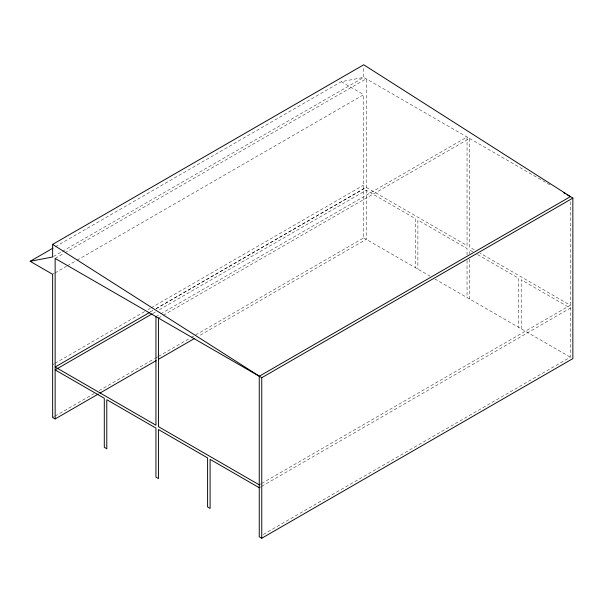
<?xml version="1.0" encoding="UTF-8"?>
<svg xmlns="http://www.w3.org/2000/svg" width="603" height="603" viewBox="0 0 603 603"><rect width="100%" height="100%" fill="white"/><g stroke="black" fill="none" stroke-linecap="round" stroke-linejoin="round"><path stroke-width="0.45" stroke-dasharray="3.02 2.26" d="M55.393 246.733L341.245 81.699L363.737 77.372L550.026 184.925M53.456 256.509L61.596 251.805M62.41 251.338L363.737 77.372L363.737 66.571M55.137 258.423L64.099 253.252M64.913 252.778L366.232 78.812L366.232 239.331L198.47 336.188M52.642 274.29L54.27 273.347M55.084 272.88L66.481 266.3M67.295 265.825L76.257 260.654M77.071 260.187L363.737 94.679L363.737 237.891L194.339 335.69M52.642 364.687L54.27 363.745M55.084 363.27L144.667 311.555M147.923 309.671L150.366 308.261M151.18 307.794L363.737 185.076M150.366 311.917L152.808 310.507L150.418 311.992M156.064 308.63L363.737 188.731M156.124 308.706L366.232 187.397L467.046 245.594L467.046 137.017L160.835 313.801M152.861 313.47L156.124 311.585M159.38 309.708L366.232 190.284L415.392 218.663L415.392 267.709M155.943 316.62L160.021 314.269M158.446 318.067L162.516 315.716M163.33 315.248L469.541 138.456L469.541 247.042L475.232 250.328M52.642 417.502L54.27 416.56M55.084 416.085L94.174 393.518M99.058 390.699L154.436 358.725M155.25 358.257L157.692 356.848M158.506 356.373L190.269 338.042M191.083 337.567L193.525 336.157M259.252 484.85L260.88 483.915M261.702 483.44L570.348 305.239L480.109 253.139M259.252 487.737L260.88 486.794M261.702 486.327L570.348 308.125L521.196 279.747L521.196 328.801M263.33 534.439L570.348 357.18L570.348 201.342M341.245 81.699L363.737 94.679M472.767 251.79L469.541 249.928L469.541 253.629M477.599 254.579L518.701 278.307L518.701 327.354M363.737 237.891L429.977 276.136M434.808 278.925L571.599 357.903M469.541 259.184L469.541 298.975M467.046 254.963L467.046 248.481L417.887 220.103L417.887 269.157M467.046 260.511L467.046 297.535"/><path stroke-width="0.9" d="M98.297 394.023L55.137 418.942L52.642 417.502L52.642 274.29L30.15 261.31L52.642 256.976L52.642 244.381L363.737 64.77L572.85 198.101L572.85 358.619L261.755 538.23L259.252 536.791L259.252 376.264L570.348 196.661L567.099 194.784M30.15 261.31L52.951 248.142M149.604 312.467L55.137 367.008L155.943 425.205L155.943 316.62M152.046 313.937L55.137 369.888L104.296 398.274L104.296 447.32L106.791 448.768L106.791 399.714L155.943 428.092L155.943 477.146L158.446 478.586L158.446 429.532L207.598 457.918L207.598 506.965L210.1 508.412L210.1 459.358L259.252 487.737M99.932 393.081L156.124 360.639M158.566 359.23L194.4 338.539M261.755 538.23L261.755 377.712L572.85 198.101M563.85 192.9L565.471 193.842M259.252 376.264L55.137 258.423L55.137 418.942M259.252 484.85L158.446 426.653L158.446 318.067M52.642 244.381L261.755 377.712"/></g></svg>
